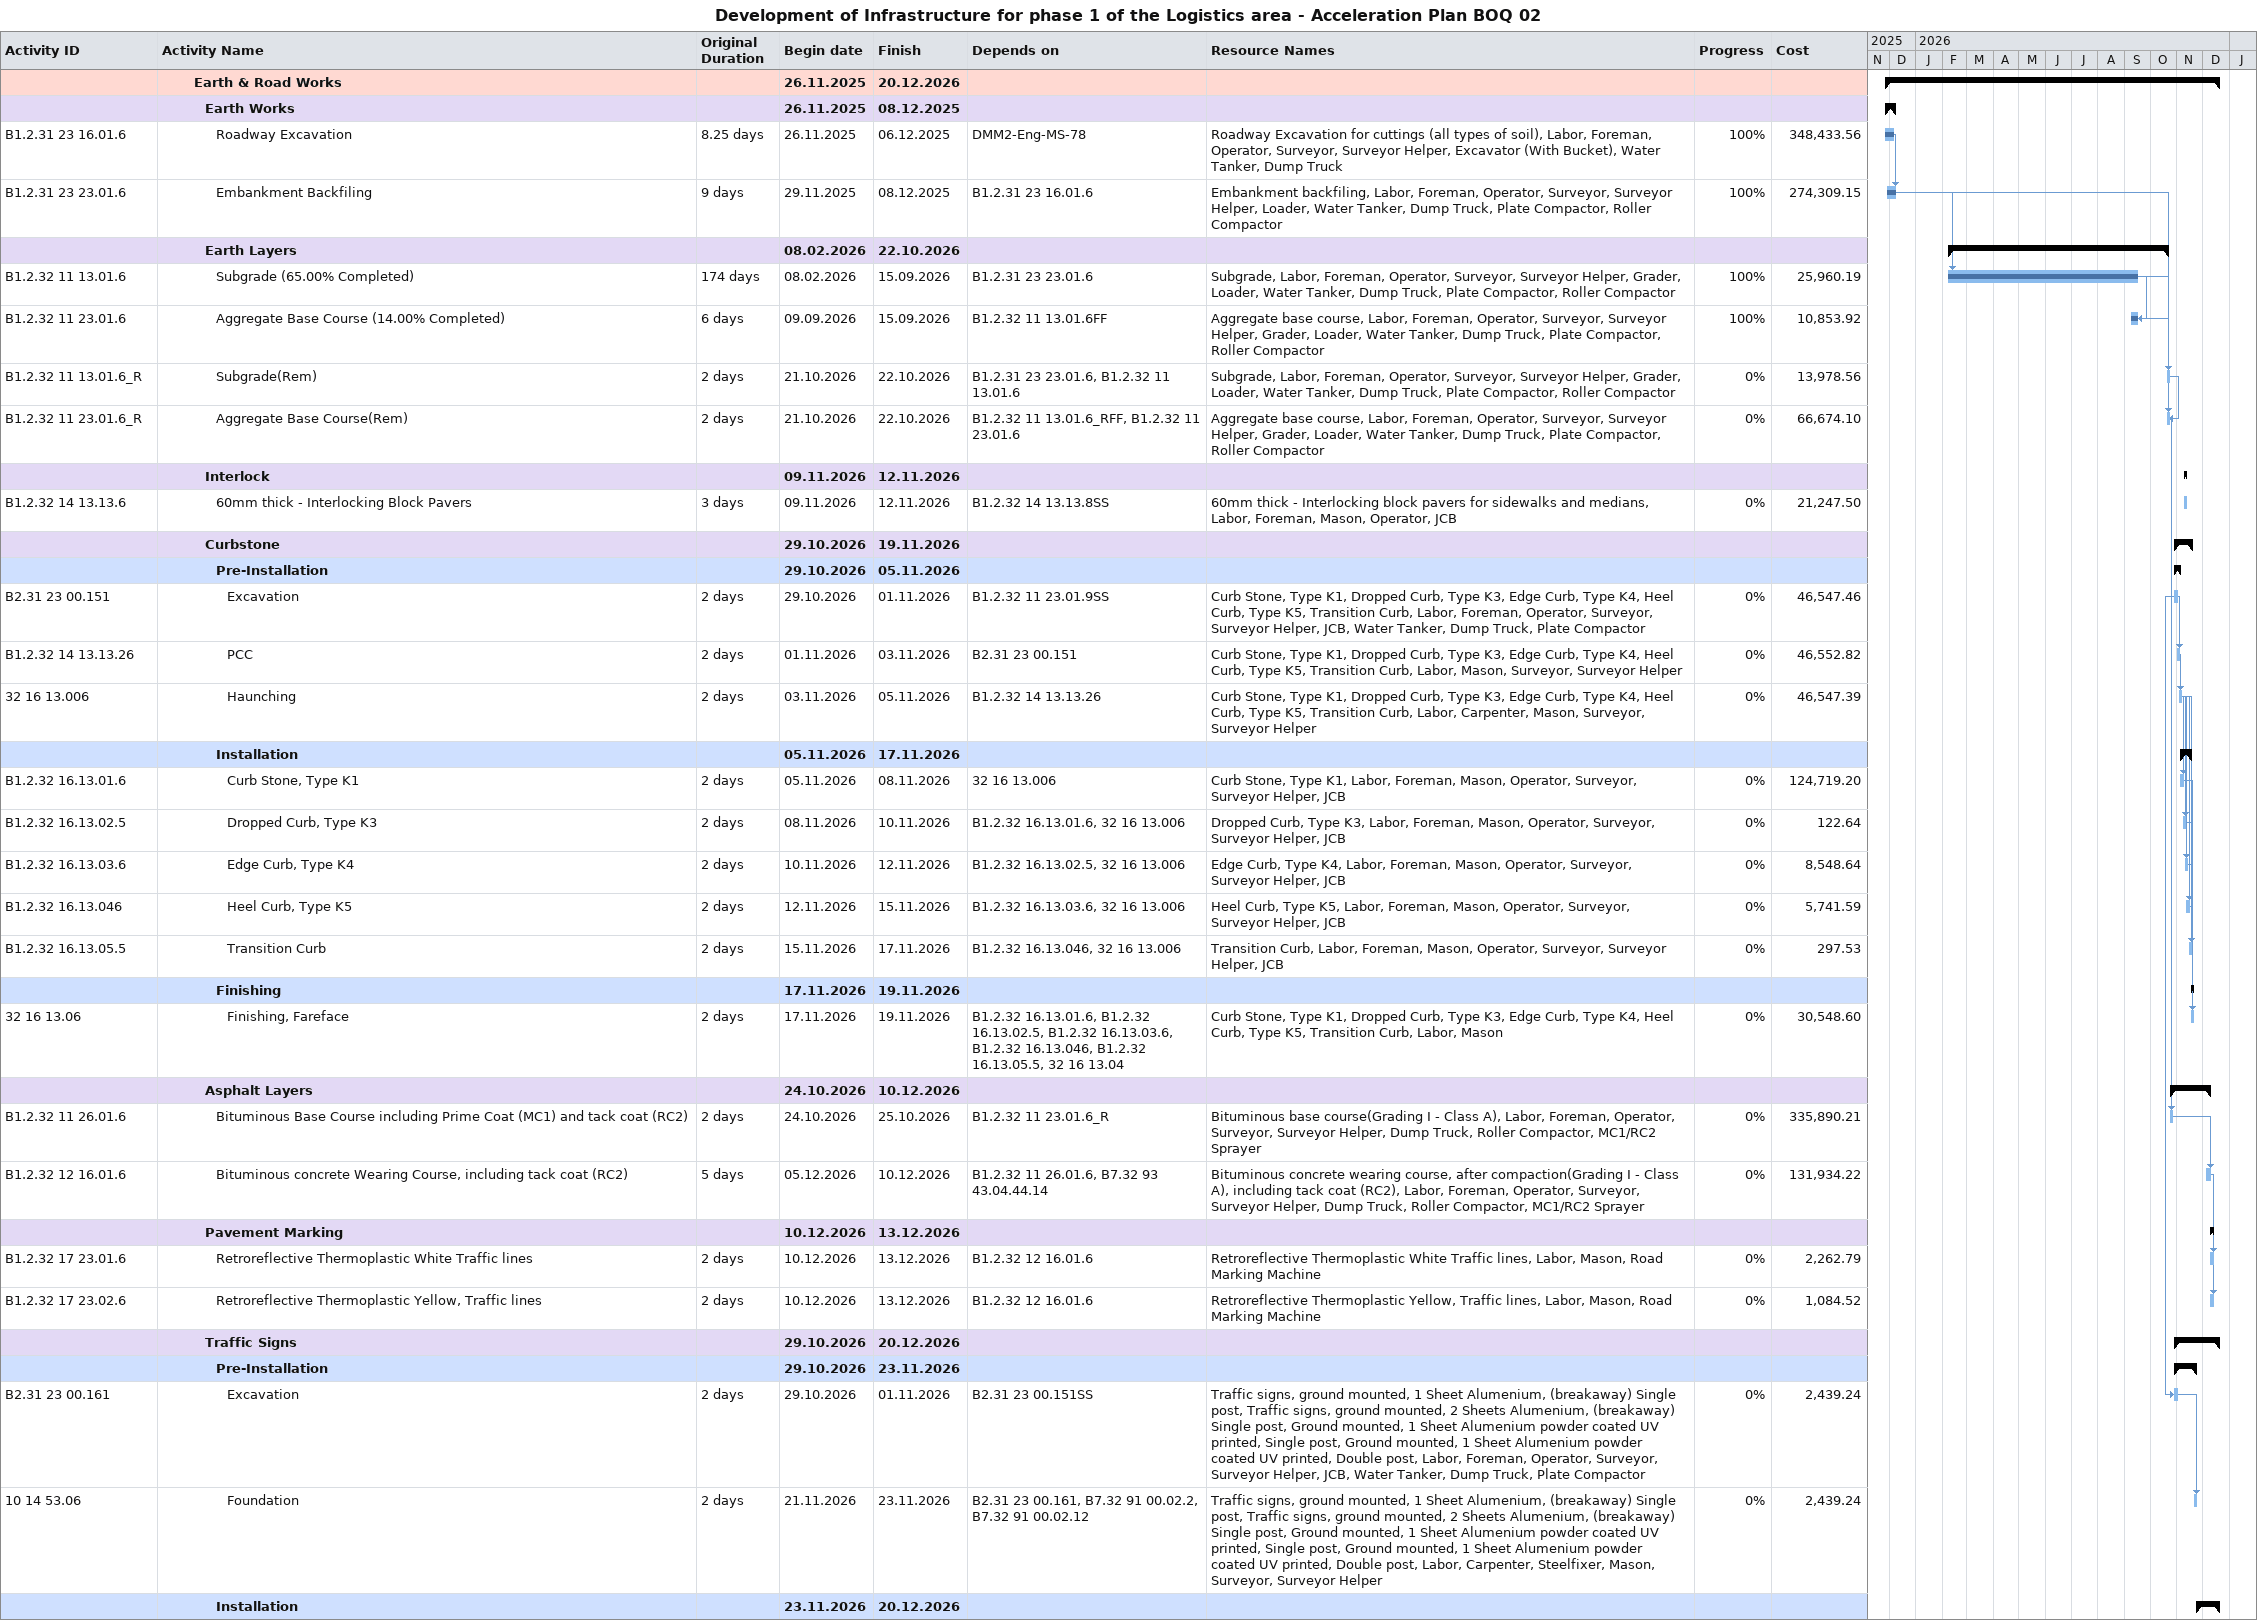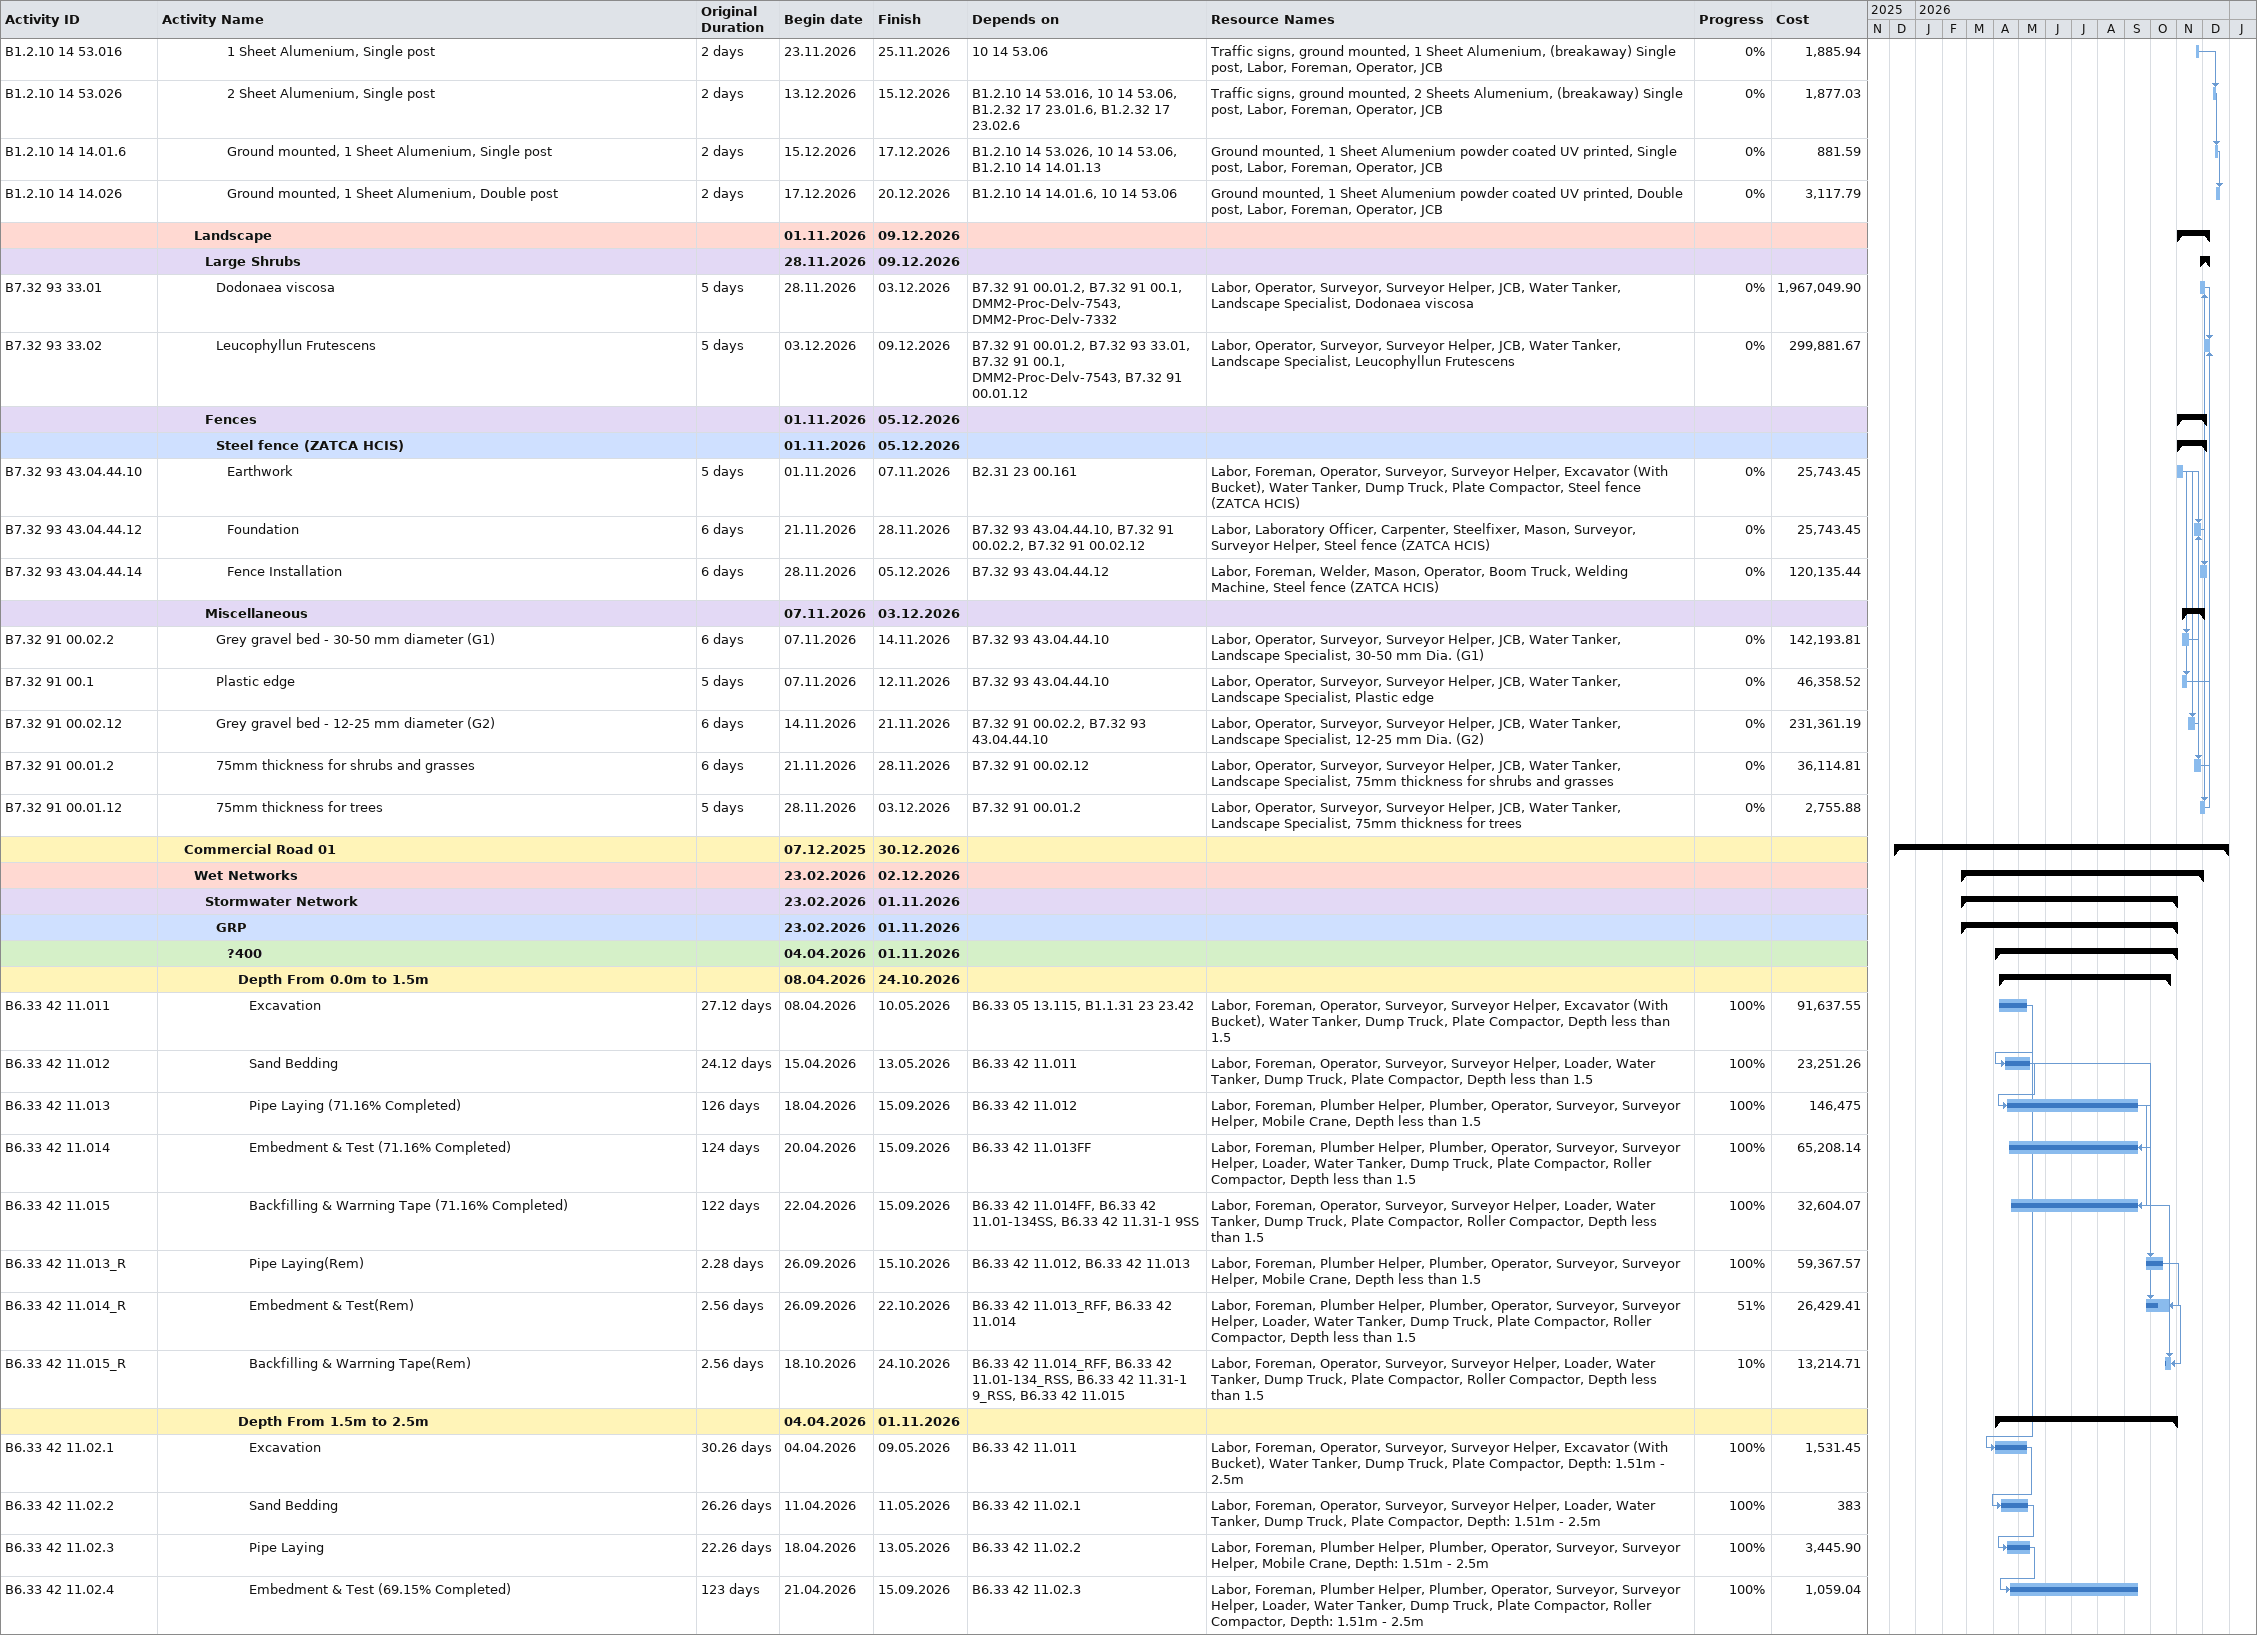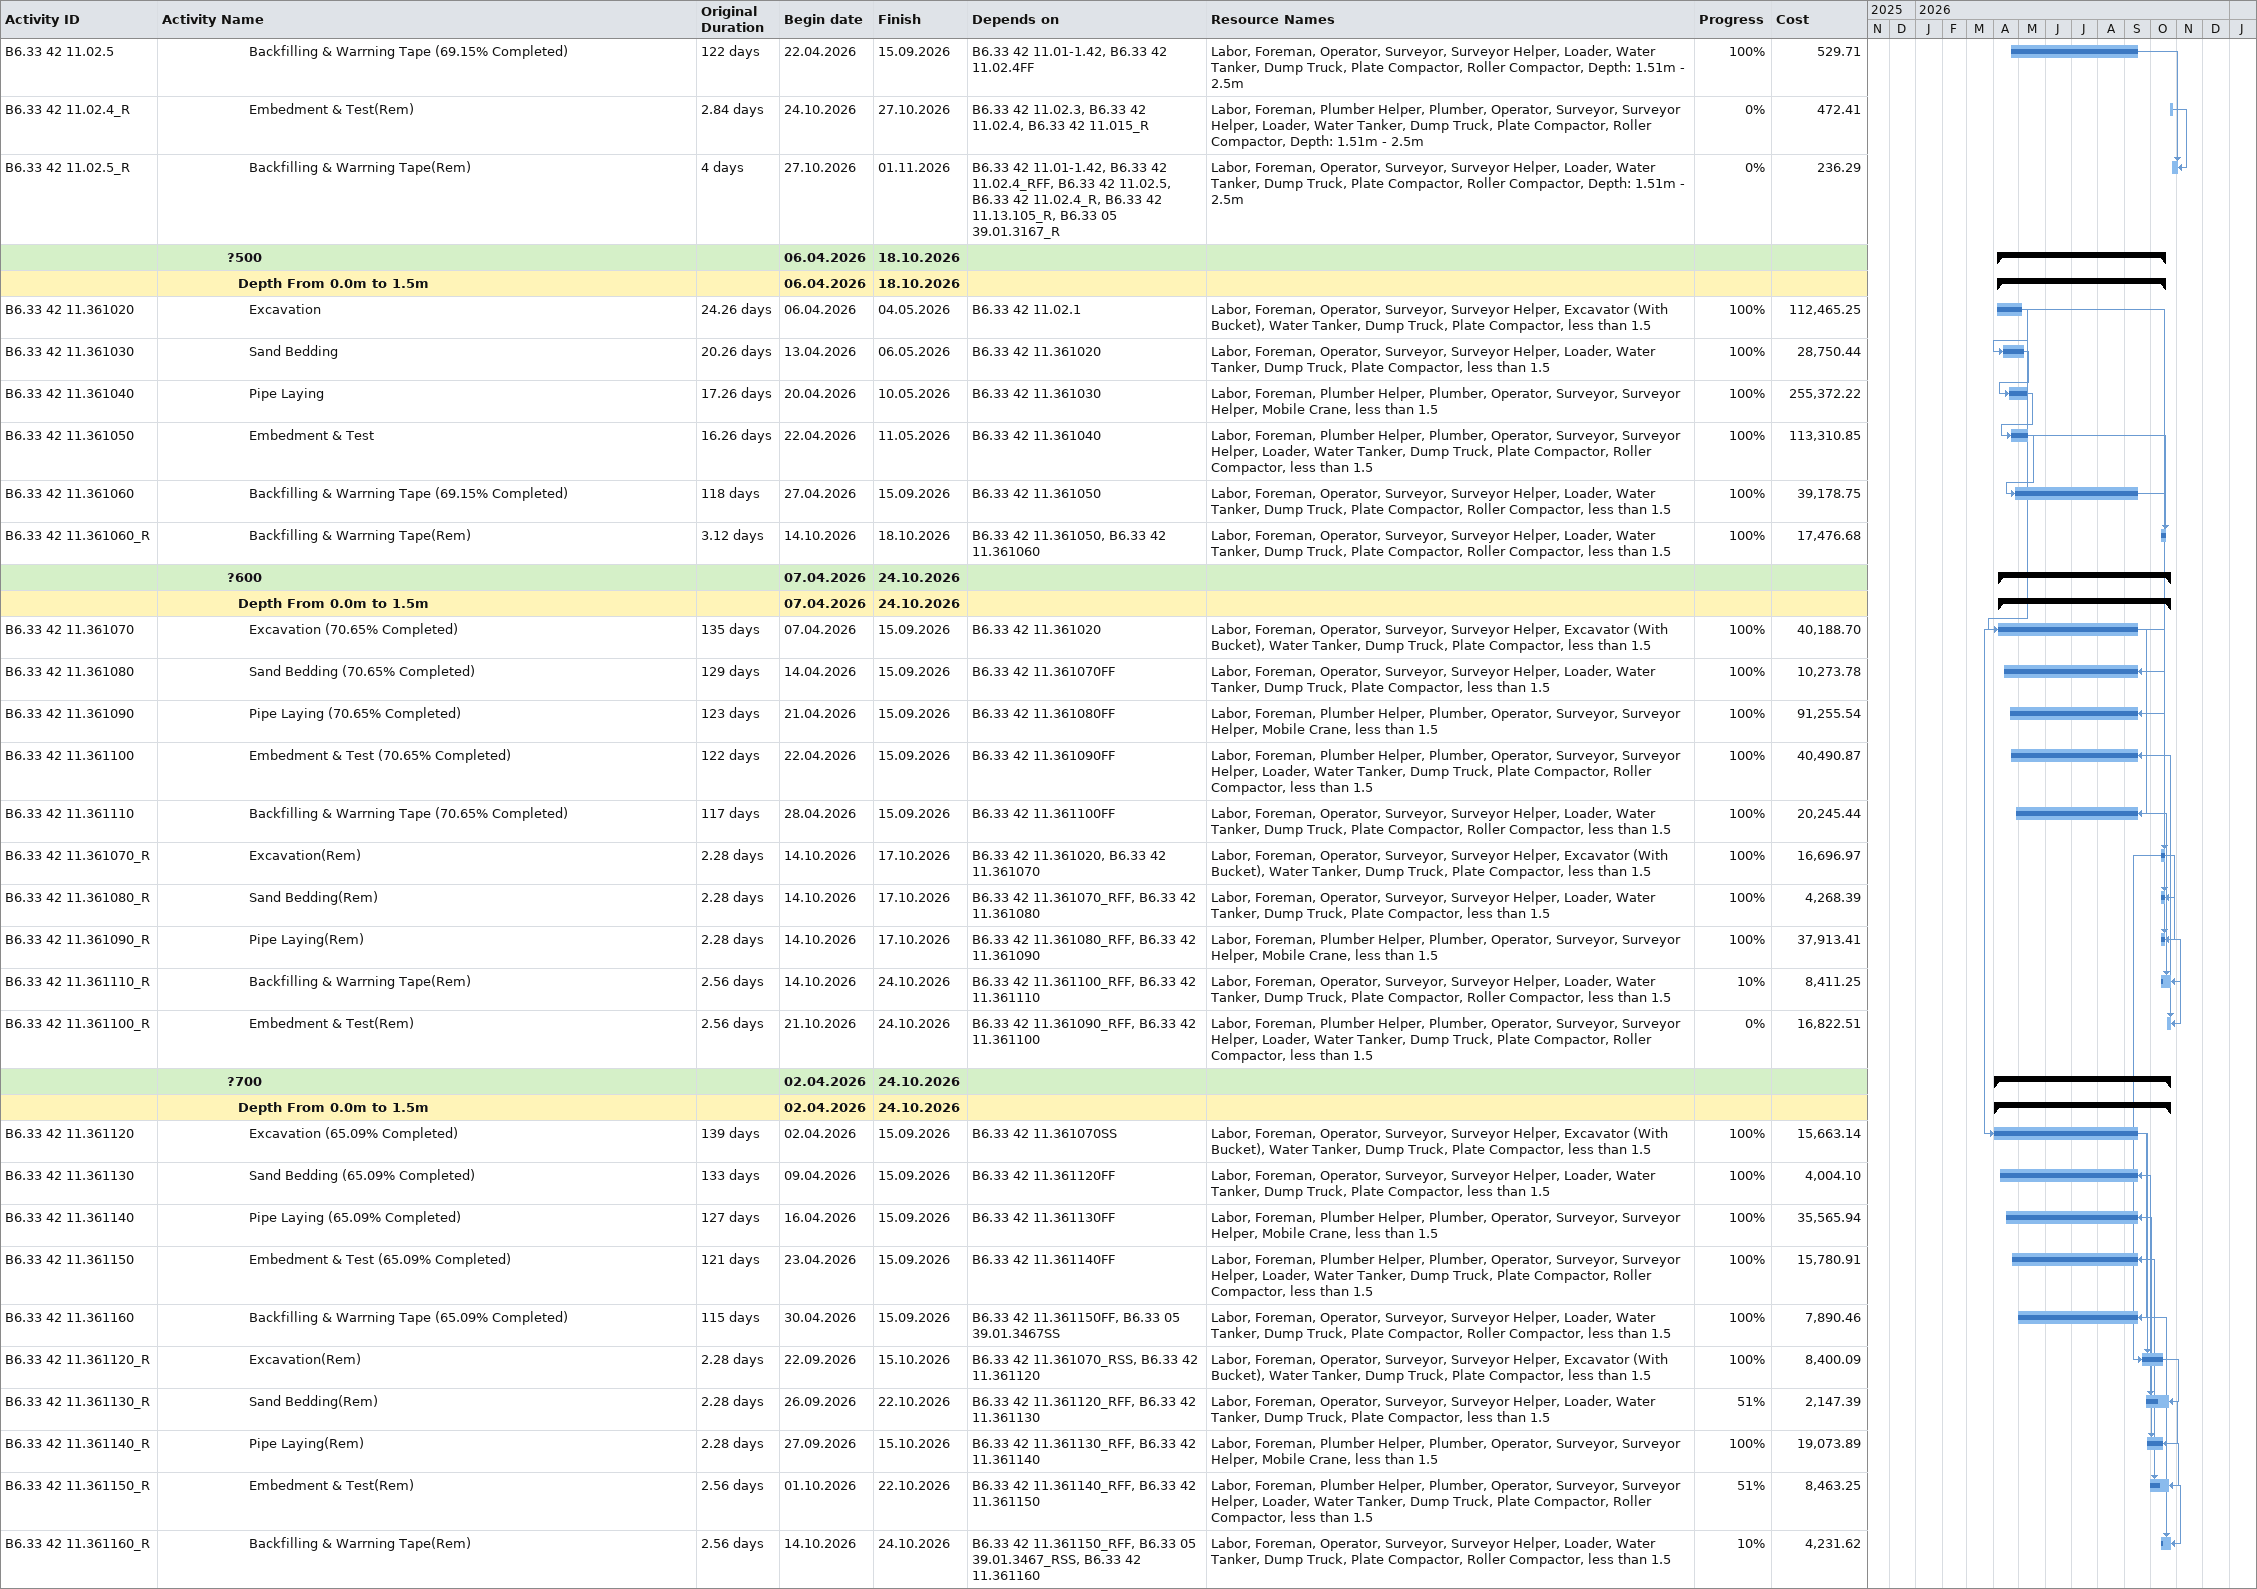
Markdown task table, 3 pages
Development of Infrastructure for phase 1 of the Logistics area - Acceleration Plan BOQ 02

| ID | Level | Task | Original duration | Start | Finish | Predecessors | Resources | % complete | Cost |
|---|---|---|---|---|---|---|---|---|---|
|  | 4 | **Earth & Road Works** |  | 2025-11-26 | 2026-12-20 |  |  |  |  |
|  | 5 | **Earth Works** |  | 2025-11-26 | 2025-12-08 |  |  |  |  |
| B1.2.31 23 16.01.6 | 6 | Roadway Excavation | 8.25d | 2025-11-26 | 2025-12-06 | DMM2-Eng-MS-78 | Roadway Excavation for cuttings (all types of soil), Labor, Foreman, Operator, Surveyor, Surveyor Helper, Excavator (With Bucket), Water Tanker, Dump Truck | 100 | 348433.56 |
| B1.2.31 23 23.01.6 | 6 | Embankment Backfiling | 9d | 2025-11-29 | 2025-12-08 | B1.2.31 23 16.01.6 | Embankment backfiling, Labor, Foreman, Operator, Surveyor, Surveyor Helper, Loader, Water Tanker, Dump Truck, Plate Compactor, Roller Compactor | 100 | 274309.15 |
|  | 5 | **Earth Layers** |  | 2026-02-08 | 2026-10-22 |  |  |  |  |
| B1.2.32 11 13.01.6 | 6 | Subgrade (65.00% Completed) | 174d | 2026-02-08 | 2026-09-15 | B1.2.31 23 23.01.6 | Subgrade, Labor, Foreman, Operator, Surveyor, Surveyor Helper, Grader, Loader, Water Tanker, Dump Truck, Plate Compactor, Roller Compactor | 100 | 25960.19 |
| B1.2.32 11 23.01.6 | 6 | Aggregate Base Course (14.00% Completed) | 6d | 2026-09-09 | 2026-09-15 | B1.2.32 11 13.01.6FF | Aggregate base course, Labor, Foreman, Operator, Surveyor, Surveyor Helper, Grader, Loader, Water Tanker, Dump Truck, Plate Compactor, Roller Compactor | 100 | 10853.92 |
| B1.2.32 11 13.01.6_R | 6 | Subgrade(Rem) | 2d | 2026-10-21 | 2026-10-22 | B1.2.31 23 23.01.6, B1.2.32 11 13.01.6 | Subgrade, Labor, Foreman, Operator, Surveyor, Surveyor Helper, Grader, Loader, Water Tanker, Dump Truck, Plate Compactor, Roller Compactor | 0 | 13978.56 |
| B1.2.32 11 23.01.6_R | 6 | Aggregate Base Course(Rem) | 2d | 2026-10-21 | 2026-10-22 | B1.2.32 11 13.01.6_RFF, B1.2.32 11 23.01.6 | Aggregate base course, Labor, Foreman, Operator, Surveyor, Surveyor Helper, Grader, Loader, Water Tanker, Dump Truck, Plate Compactor, Roller Compactor | 0 | 66674.10 |
|  | 5 | **Interlock** |  | 2026-11-09 | 2026-11-12 |  |  |  |  |
| B1.2.32 14 13.13.6 | 6 | 60mm thick - Interlocking Block Pavers | 3d | 2026-11-09 | 2026-11-12 | B1.2.32 14 13.13.8SS | 60mm thick - Interlocking block pavers for sidewalks and medians, Labor, Foreman, Mason, Operator, JCB | 0 | 21247.50 |
|  | 5 | **Curbstone** |  | 2026-10-29 | 2026-11-19 |  |  |  |  |
|  | 6 | **Pre-Installation** |  | 2026-10-29 | 2026-11-05 |  |  |  |  |
| B2.31 23 00.151 | 7 | Excavation | 2d | 2026-10-29 | 2026-11-01 | B1.2.32 11 23.01.9SS | Curb Stone, Type K1, Dropped Curb, Type K3, Edge Curb, Type K4, Heel Curb, Type K5, Transition Curb, Labor, Foreman, Operator, Surveyor, Surveyor Helper, JCB, Water Tanker, Dump Truck, Plate Compactor | 0 | 46547.46 |
| B1.2.32 14 13.13.26 | 7 | PCC | 2d | 2026-11-01 | 2026-11-03 | B2.31 23 00.151 | Curb Stone, Type K1, Dropped Curb, Type K3, Edge Curb, Type K4, Heel Curb, Type K5, Transition Curb, Labor, Mason, Surveyor, Surveyor Helper | 0 | 46552.82 |
| 32 16 13.006 | 7 | Haunching | 2d | 2026-11-03 | 2026-11-05 | B1.2.32 14 13.13.26 | Curb Stone, Type K1, Dropped Curb, Type K3, Edge Curb, Type K4, Heel Curb, Type K5, Transition Curb, Labor, Carpenter, Mason, Surveyor, Surveyor Helper | 0 | 46547.39 |
|  | 6 | **Installation** |  | 2026-11-05 | 2026-11-17 |  |  |  |  |
| B1.2.32 16.13.01.6 | 7 | Curb Stone, Type K1 | 2d | 2026-11-05 | 2026-11-08 | 32 16 13.006 | Curb Stone, Type K1, Labor, Foreman, Mason, Operator, Surveyor, Surveyor Helper, JCB | 0 | 124719.20 |
| B1.2.32 16.13.02.5 | 7 | Dropped Curb, Type K3 | 2d | 2026-11-08 | 2026-11-10 | B1.2.32 16.13.01.6, 32 16 13.006 | Dropped Curb, Type K3, Labor, Foreman, Mason, Operator, Surveyor, Surveyor Helper, JCB | 0 | 122.64 |
| B1.2.32 16.13.03.6 | 7 | Edge Curb, Type K4 | 2d | 2026-11-10 | 2026-11-12 | B1.2.32 16.13.02.5, 32 16 13.006 | Edge Curb, Type K4, Labor, Foreman, Mason, Operator, Surveyor, Surveyor Helper, JCB | 0 | 8548.64 |
| B1.2.32 16.13.046 | 7 | Heel Curb, Type K5 | 2d | 2026-11-12 | 2026-11-15 | B1.2.32 16.13.03.6, 32 16 13.006 | Heel Curb, Type K5, Labor, Foreman, Mason, Operator, Surveyor, Surveyor Helper, JCB | 0 | 5741.59 |
| B1.2.32 16.13.05.5 | 7 | Transition Curb | 2d | 2026-11-15 | 2026-11-17 | B1.2.32 16.13.046, 32 16 13.006 | Transition Curb, Labor, Foreman, Mason, Operator, Surveyor, Surveyor Helper, JCB | 0 | 297.53 |
|  | 6 | **Finishing** |  | 2026-11-17 | 2026-11-19 |  |  |  |  |
| 32 16 13.06 | 7 | Finishing, Fareface | 2d | 2026-11-17 | 2026-11-19 | B1.2.32 16.13.01.6, B1.2.32 16.13.02.5, B1.2.32 16.13.03.6, B1.2.32 16.13.046, B1.2.32 16.13.05.5, 32 16 13.04 | Curb Stone, Type K1, Dropped Curb, Type K3, Edge Curb, Type K4, Heel Curb, Type K5, Transition Curb, Labor, Mason | 0 | 30548.60 |
|  | 5 | **Asphalt Layers** |  | 2026-10-24 | 2026-12-10 |  |  |  |  |
| B1.2.32 11 26.01.6 | 6 | Bituminous Base Course including Prime Coat (MC1) and tack coat (RC2) | 2d | 2026-10-24 | 2026-10-25 | B1.2.32 11 23.01.6_R | Bituminous base course(Grading I - Class A), Labor, Foreman, Operator, Surveyor, Surveyor Helper, Dump Truck, Roller Compactor, MC1/RC2 Sprayer | 0 | 335890.21 |
| B1.2.32 12 16.01.6 | 6 | Bituminous concrete Wearing Course, including tack coat (RC2) | 5d | 2026-12-05 | 2026-12-10 | B1.2.32 11 26.01.6, B7.32 93 43.04.44.14 | Bituminous concrete wearing course, after compaction(Grading I - Class A), including tack coat (RC2), Labor, Foreman, Operator, Surveyor, Surveyor Helper, Dump Truck, Roller Compactor, MC1/RC2 Sprayer | 0 | 131934.22 |
|  | 5 | **Pavement Marking** |  | 2026-12-10 | 2026-12-13 |  |  |  |  |
| B1.2.32 17 23.01.6 | 6 | Retroreflective Thermoplastic White Traffic lines | 2d | 2026-12-10 | 2026-12-13 | B1.2.32 12 16.01.6 | Retroreflective Thermoplastic White Traffic lines, Labor, Mason, Road Marking Machine | 0 | 2262.79 |
| B1.2.32 17 23.02.6 | 6 | Retroreflective Thermoplastic Yellow, Traffic lines | 2d | 2026-12-10 | 2026-12-13 | B1.2.32 12 16.01.6 | Retroreflective Thermoplastic Yellow, Traffic lines, Labor, Mason, Road Marking Machine | 0 | 1084.52 |
|  | 5 | **Traffic Signs** |  | 2026-10-29 | 2026-12-20 |  |  |  |  |
|  | 6 | **Pre-Installation** |  | 2026-10-29 | 2026-11-23 |  |  |  |  |
| B2.31 23 00.161 | 7 | Excavation | 2d | 2026-10-29 | 2026-11-01 | B2.31 23 00.151SS | Traffic signs, ground mounted, 1 Sheet Alumenium, (breakaway) Single post, Traffic signs, ground mounted, 2 Sheets Alumenium, (breakaway) Single post, Ground mounted, 1 Sheet Alumenium powder coated UV printed, Single post, Ground mounted, 1 Sheet Alumenium powder coated UV printed, Double post, Labor, Foreman, Operator, Surveyor, Surveyor Helper, JCB, Water Tanker, Dump Truck, Plate Compactor | 0 | 2439.24 |
| 10 14 53.06 | 7 | Foundation | 2d | 2026-11-21 | 2026-11-23 | B2.31 23 00.161, B7.32 91 00.02.2, B7.32 91 00.02.12 | Traffic signs, ground mounted, 1 Sheet Alumenium, (breakaway) Single post, Traffic signs, ground mounted, 2 Sheets Alumenium, (breakaway) Single post, Ground mounted, 1 Sheet Alumenium powder coated UV printed, Single post, Ground mounted, 1 Sheet Alumenium powder coated UV printed, Double post, Labor, Carpenter, Steelfixer, Mason, Surveyor, Surveyor Helper | 0 | 2439.24 |
|  | 6 | **Installation** |  | 2026-11-23 | 2026-12-20 |  |  |  |  |
| B1.2.10 14 53.016 | 7 | 1 Sheet Alumenium, Single post | 2d | 2026-11-23 | 2026-11-25 | 10 14 53.06 | Traffic signs, ground mounted, 1 Sheet Alumenium, (breakaway) Single post, Labor, Foreman, Operator, JCB | 0 | 1885.94 |
| B1.2.10 14 53.026 | 7 | 2 Sheet Alumenium, Single post | 2d | 2026-12-13 | 2026-12-15 | B1.2.10 14 53.016, 10 14 53.06, B1.2.32 17 23.01.6, B1.2.32 17 23.02.6 | Traffic signs, ground mounted, 2 Sheets Alumenium, (breakaway) Single post, Labor, Foreman, Operator, JCB | 0 | 1877.03 |
| B1.2.10 14 14.01.6 | 7 | Ground mounted, 1 Sheet Alumenium, Single post | 2d | 2026-12-15 | 2026-12-17 | B1.2.10 14 53.026, 10 14 53.06, B1.2.10 14 14.01.13 | Ground mounted, 1 Sheet Alumenium powder coated UV printed, Single post, Labor, Foreman, Operator, JCB | 0 | 881.59 |
| B1.2.10 14 14.026 | 7 | Ground mounted, 1 Sheet Alumenium, Double post | 2d | 2026-12-17 | 2026-12-20 | B1.2.10 14 14.01.6, 10 14 53.06 | Ground mounted, 1 Sheet Alumenium powder coated UV printed, Double post, Labor, Foreman, Operator, JCB | 0 | 3117.79 |
|  | 4 | **Landscape** |  | 2026-11-01 | 2026-12-09 |  |  |  |  |
|  | 5 | **Large Shrubs** |  | 2026-11-28 | 2026-12-09 |  |  |  |  |
| B7.32 93 33.01 | 6 | Dodonaea viscosa | 5d | 2026-11-28 | 2026-12-03 | B7.32 91 00.01.2, B7.32 91 00.1, DMM2-Proc-Delv-7543, DMM2-Proc-Delv-7332 | Labor, Operator, Surveyor, Surveyor Helper, JCB, Water Tanker, Landscape Specialist, Dodonaea viscosa | 0 | 1967049.90 |
| B7.32 93 33.02 | 6 | Leucophyllun Frutescens | 5d | 2026-12-03 | 2026-12-09 | B7.32 91 00.01.2, B7.32 93 33.01, B7.32 91 00.1, DMM2-Proc-Delv-7543, B7.32 91 00.01.12 | Labor, Operator, Surveyor, Surveyor Helper, JCB, Water Tanker, Landscape Specialist, Leucophyllun Frutescens | 0 | 299881.67 |
|  | 5 | **Fences** |  | 2026-11-01 | 2026-12-05 |  |  |  |  |
|  | 6 | **Steel fence (ZATCA HCIS)** |  | 2026-11-01 | 2026-12-05 |  |  |  |  |
| B7.32 93 43.04.44.10 | 7 | Earthwork | 5d | 2026-11-01 | 2026-11-07 | B2.31 23 00.161 | Labor, Foreman, Operator, Surveyor, Surveyor Helper, Excavator (With Bucket), Water Tanker, Dump Truck, Plate Compactor, Steel fence (ZATCA HCIS) | 0 | 25743.45 |
| B7.32 93 43.04.44.12 | 7 | Foundation | 6d | 2026-11-21 | 2026-11-28 | B7.32 93 43.04.44.10, B7.32 91 00.02.2, B7.32 91 00.02.12 | Labor, Laboratory Officer, Carpenter, Steelfixer, Mason, Surveyor, Surveyor Helper, Steel fence (ZATCA HCIS) | 0 | 25743.45 |
| B7.32 93 43.04.44.14 | 7 | Fence Installation | 6d | 2026-11-28 | 2026-12-05 | B7.32 93 43.04.44.12 | Labor, Foreman, Welder, Mason, Operator, Boom Truck, Welding Machine, Steel fence (ZATCA HCIS) | 0 | 120135.44 |
|  | 5 | **Miscellaneous** |  | 2026-11-07 | 2026-12-03 |  |  |  |  |
| B7.32 91 00.02.2 | 6 | Grey gravel bed - 30-50 mm diameter (G1) | 6d | 2026-11-07 | 2026-11-14 | B7.32 93 43.04.44.10 | Labor, Operator, Surveyor, Surveyor Helper, JCB, Water Tanker, Landscape Specialist, 30-50 mm Dia. (G1) | 0 | 142193.81 |
| B7.32 91 00.1 | 6 | Plastic edge | 5d | 2026-11-07 | 2026-11-12 | B7.32 93 43.04.44.10 | Labor, Operator, Surveyor, Surveyor Helper, JCB, Water Tanker, Landscape Specialist, Plastic edge | 0 | 46358.52 |
| B7.32 91 00.02.12 | 6 | Grey gravel bed - 12-25 mm diameter (G2) | 6d | 2026-11-14 | 2026-11-21 | B7.32 91 00.02.2, B7.32 93 43.04.44.10 | Labor, Operator, Surveyor, Surveyor Helper, JCB, Water Tanker, Landscape Specialist, 12-25 mm Dia. (G2) | 0 | 231361.19 |
| B7.32 91 00.01.2 | 6 | 75mm thickness for shrubs and grasses | 6d | 2026-11-21 | 2026-11-28 | B7.32 91 00.02.12 | Labor, Operator, Surveyor, Surveyor Helper, JCB, Water Tanker, Landscape Specialist, 75mm thickness for shrubs and grasses | 0 | 36114.81 |
| B7.32 91 00.01.12 | 6 | 75mm thickness for trees | 5d | 2026-11-28 | 2026-12-03 | B7.32 91 00.01.2 | Labor, Operator, Surveyor, Surveyor Helper, JCB, Water Tanker, Landscape Specialist, 75mm thickness for trees | 0 | 2755.88 |
|  | 3 | **Commercial Road 01** |  | 2025-12-07 | 2026-12-30 |  |  |  |  |
|  | 4 | **Wet Networks** |  | 2026-02-23 | 2026-12-02 |  |  |  |  |
|  | 5 | **Stormwater Network** |  | 2026-02-23 | 2026-11-01 |  |  |  |  |
|  | 6 | **GRP** |  | 2026-02-23 | 2026-11-01 |  |  |  |  |
|  | 7 | **?400** |  | 2026-04-04 | 2026-11-01 |  |  |  |  |
|  | 8 | **Depth From 0.0m to 1.5m** |  | 2026-04-08 | 2026-10-24 |  |  |  |  |
| B6.33 42 11.011 | 9 | Excavation | 27.12d | 2026-04-08 | 2026-05-10 | B6.33 05 13.115, B1.1.31 23 23.42 | Labor, Foreman, Operator, Surveyor, Surveyor Helper, Excavator (With Bucket), Water Tanker, Dump Truck, Plate Compactor, Depth less than 1.5 | 100 | 91637.55 |
| B6.33 42 11.012 | 9 | Sand Bedding | 24.12d | 2026-04-15 | 2026-05-13 | B6.33 42 11.011 | Labor, Foreman, Operator, Surveyor, Surveyor Helper, Loader, Water Tanker, Dump Truck, Plate Compactor, Depth less than 1.5 | 100 | 23251.26 |
| B6.33 42 11.013 | 9 | Pipe Laying (71.16% Completed) | 126d | 2026-04-18 | 2026-09-15 | B6.33 42 11.012 | Labor, Foreman, Plumber Helper, Plumber, Operator, Surveyor, Surveyor Helper, Mobile Crane, Depth less than 1.5 | 100 | 146475 |
| B6.33 42 11.014 | 9 | Embedment & Test (71.16% Completed) | 124d | 2026-04-20 | 2026-09-15 | B6.33 42 11.013FF | Labor, Foreman, Plumber Helper, Plumber, Operator, Surveyor, Surveyor Helper, Loader, Water Tanker, Dump Truck, Plate Compactor, Roller Compactor, Depth less than 1.5 | 100 | 65208.14 |
| B6.33 42 11.015 | 9 | Backfilling & Warrning Tape (71.16% Completed) | 122d | 2026-04-22 | 2026-09-15 | B6.33 42 11.014FF, B6.33 42 11.01-134SS, B6.33 42 11.31-1 9SS | Labor, Foreman, Operator, Surveyor, Surveyor Helper, Loader, Water Tanker, Dump Truck, Plate Compactor, Roller Compactor, Depth less than 1.5 | 100 | 32604.07 |
| B6.33 42 11.013_R | 9 | Pipe Laying(Rem) | 2.28d | 2026-09-26 | 2026-10-15 | B6.33 42 11.012, B6.33 42 11.013 | Labor, Foreman, Plumber Helper, Plumber, Operator, Surveyor, Surveyor Helper, Mobile Crane, Depth less than 1.5 | 100 | 59367.57 |
| B6.33 42 11.014_R | 9 | Embedment & Test(Rem) | 2.56d | 2026-09-26 | 2026-10-22 | B6.33 42 11.013_RFF, B6.33 42 11.014 | Labor, Foreman, Plumber Helper, Plumber, Operator, Surveyor, Surveyor Helper, Loader, Water Tanker, Dump Truck, Plate Compactor, Roller Compactor, Depth less than 1.5 | 51 | 26429.41 |
| B6.33 42 11.015_R | 9 | Backfilling & Warrning Tape(Rem) | 2.56d | 2026-10-18 | 2026-10-24 | B6.33 42 11.014_RFF, B6.33 42 11.01-134_RSS, B6.33 42 11.31-1 9_RSS, B6.33 42 11.015 | Labor, Foreman, Operator, Surveyor, Surveyor Helper, Loader, Water Tanker, Dump Truck, Plate Compactor, Roller Compactor, Depth less than 1.5 | 10 | 13214.71 |
|  | 8 | **Depth From 1.5m to 2.5m** |  | 2026-04-04 | 2026-11-01 |  |  |  |  |
| B6.33 42 11.02.1 | 9 | Excavation | 30.26d | 2026-04-04 | 2026-05-09 | B6.33 42 11.011 | Labor, Foreman, Operator, Surveyor, Surveyor Helper, Excavator (With Bucket), Water Tanker, Dump Truck, Plate Compactor, Depth: 1.51m - 2.5m | 100 | 1531.45 |
| B6.33 42 11.02.2 | 9 | Sand Bedding | 26.26d | 2026-04-11 | 2026-05-11 | B6.33 42 11.02.1 | Labor, Foreman, Operator, Surveyor, Surveyor Helper, Loader, Water Tanker, Dump Truck, Plate Compactor, Depth: 1.51m - 2.5m | 100 | 383 |
| B6.33 42 11.02.3 | 9 | Pipe Laying | 22.26d | 2026-04-18 | 2026-05-13 | B6.33 42 11.02.2 | Labor, Foreman, Plumber Helper, Plumber, Operator, Surveyor, Surveyor Helper, Mobile Crane, Depth: 1.51m - 2.5m | 100 | 3445.90 |
| B6.33 42 11.02.4 | 9 | Embedment & Test (69.15% Completed) | 123d | 2026-04-21 | 2026-09-15 | B6.33 42 11.02.3 | Labor, Foreman, Plumber Helper, Plumber, Operator, Surveyor, Surveyor Helper, Loader, Water Tanker, Dump Truck, Plate Compactor, Roller Compactor, Depth: 1.51m - 2.5m | 100 | 1059.04 |
| B6.33 42 11.02.5 | 9 | Backfilling & Warrning Tape (69.15% Completed) | 122d | 2026-04-22 | 2026-09-15 | B6.33 42 11.01-1.42, B6.33 42 11.02.4FF | Labor, Foreman, Operator, Surveyor, Surveyor Helper, Loader, Water Tanker, Dump Truck, Plate Compactor, Roller Compactor, Depth: 1.51m - 2.5m | 100 | 529.71 |
| B6.33 42 11.02.4_R | 9 | Embedment & Test(Rem) | 2.84d | 2026-10-24 | 2026-10-27 | B6.33 42 11.02.3, B6.33 42 11.02.4, B6.33 42 11.015_R | Labor, Foreman, Plumber Helper, Plumber, Operator, Surveyor, Surveyor Helper, Loader, Water Tanker, Dump Truck, Plate Compactor, Roller Compactor, Depth: 1.51m - 2.5m | 0 | 472.41 |
| B6.33 42 11.02.5_R | 9 | Backfilling & Warrning Tape(Rem) | 4d | 2026-10-27 | 2026-11-01 | B6.33 42 11.01-1.42, B6.33 42 11.02.4_RFF, B6.33 42 11.02.5, B6.33 42 11.02.4_R, B6.33 42 11.13.105_R, B6.33 05 39.01.3167_R | Labor, Foreman, Operator, Surveyor, Surveyor Helper, Loader, Water Tanker, Dump Truck, Plate Compactor, Roller Compactor, Depth: 1.51m - 2.5m | 0 | 236.29 |
|  | 7 | **?500** |  | 2026-04-06 | 2026-10-18 |  |  |  |  |
|  | 8 | **Depth From 0.0m to 1.5m** |  | 2026-04-06 | 2026-10-18 |  |  |  |  |
| B6.33 42 11.361020 | 9 | Excavation | 24.26d | 2026-04-06 | 2026-05-04 | B6.33 42 11.02.1 | Labor, Foreman, Operator, Surveyor, Surveyor Helper, Excavator (With Bucket), Water Tanker, Dump Truck, Plate Compactor, less than 1.5 | 100 | 112465.25 |
| B6.33 42 11.361030 | 9 | Sand Bedding | 20.26d | 2026-04-13 | 2026-05-06 | B6.33 42 11.361020 | Labor, Foreman, Operator, Surveyor, Surveyor Helper, Loader, Water Tanker, Dump Truck, Plate Compactor, less than 1.5 | 100 | 28750.44 |
| B6.33 42 11.361040 | 9 | Pipe Laying | 17.26d | 2026-04-20 | 2026-05-10 | B6.33 42 11.361030 | Labor, Foreman, Plumber Helper, Plumber, Operator, Surveyor, Surveyor Helper, Mobile Crane, less than 1.5 | 100 | 255372.22 |
| B6.33 42 11.361050 | 9 | Embedment & Test | 16.26d | 2026-04-22 | 2026-05-11 | B6.33 42 11.361040 | Labor, Foreman, Plumber Helper, Plumber, Operator, Surveyor, Surveyor Helper, Loader, Water Tanker, Dump Truck, Plate Compactor, Roller Compactor, less than 1.5 | 100 | 113310.85 |
| B6.33 42 11.361060 | 9 | Backfilling & Warrning Tape (69.15% Completed) | 118d | 2026-04-27 | 2026-09-15 | B6.33 42 11.361050 | Labor, Foreman, Operator, Surveyor, Surveyor Helper, Loader, Water Tanker, Dump Truck, Plate Compactor, Roller Compactor, less than 1.5 | 100 | 39178.75 |
| B6.33 42 11.361060_R | 9 | Backfilling & Warrning Tape(Rem) | 3.12d | 2026-10-14 | 2026-10-18 | B6.33 42 11.361050, B6.33 42 11.361060 | Labor, Foreman, Operator, Surveyor, Surveyor Helper, Loader, Water Tanker, Dump Truck, Plate Compactor, Roller Compactor, less than 1.5 | 100 | 17476.68 |
|  | 7 | **?600** |  | 2026-04-07 | 2026-10-24 |  |  |  |  |
|  | 8 | **Depth From 0.0m to 1.5m** |  | 2026-04-07 | 2026-10-24 |  |  |  |  |
| B6.33 42 11.361070 | 9 | Excavation (70.65% Completed) | 135d | 2026-04-07 | 2026-09-15 | B6.33 42 11.361020 | Labor, Foreman, Operator, Surveyor, Surveyor Helper, Excavator (With Bucket), Water Tanker, Dump Truck, Plate Compactor, less than 1.5 | 100 | 40188.70 |
| B6.33 42 11.361080 | 9 | Sand Bedding (70.65% Completed) | 129d | 2026-04-14 | 2026-09-15 | B6.33 42 11.361070FF | Labor, Foreman, Operator, Surveyor, Surveyor Helper, Loader, Water Tanker, Dump Truck, Plate Compactor, less than 1.5 | 100 | 10273.78 |
| B6.33 42 11.361090 | 9 | Pipe Laying (70.65% Completed) | 123d | 2026-04-21 | 2026-09-15 | B6.33 42 11.361080FF | Labor, Foreman, Plumber Helper, Plumber, Operator, Surveyor, Surveyor Helper, Mobile Crane, less than 1.5 | 100 | 91255.54 |
| B6.33 42 11.361100 | 9 | Embedment & Test (70.65% Completed) | 122d | 2026-04-22 | 2026-09-15 | B6.33 42 11.361090FF | Labor, Foreman, Plumber Helper, Plumber, Operator, Surveyor, Surveyor Helper, Loader, Water Tanker, Dump Truck, Plate Compactor, Roller Compactor, less than 1.5 | 100 | 40490.87 |
| B6.33 42 11.361110 | 9 | Backfilling & Warrning Tape (70.65% Completed) | 117d | 2026-04-28 | 2026-09-15 | B6.33 42 11.361100FF | Labor, Foreman, Operator, Surveyor, Surveyor Helper, Loader, Water Tanker, Dump Truck, Plate Compactor, Roller Compactor, less than 1.5 | 100 | 20245.44 |
| B6.33 42 11.361070_R | 9 | Excavation(Rem) | 2.28d | 2026-10-14 | 2026-10-17 | B6.33 42 11.361020, B6.33 42 11.361070 | Labor, Foreman, Operator, Surveyor, Surveyor Helper, Excavator (With Bucket), Water Tanker, Dump Truck, Plate Compactor, less than 1.5 | 100 | 16696.97 |
| B6.33 42 11.361080_R | 9 | Sand Bedding(Rem) | 2.28d | 2026-10-14 | 2026-10-17 | B6.33 42 11.361070_RFF, B6.33 42 11.361080 | Labor, Foreman, Operator, Surveyor, Surveyor Helper, Loader, Water Tanker, Dump Truck, Plate Compactor, less than 1.5 | 100 | 4268.39 |
| B6.33 42 11.361090_R | 9 | Pipe Laying(Rem) | 2.28d | 2026-10-14 | 2026-10-17 | B6.33 42 11.361080_RFF, B6.33 42 11.361090 | Labor, Foreman, Plumber Helper, Plumber, Operator, Surveyor, Surveyor Helper, Mobile Crane, less than 1.5 | 100 | 37913.41 |
| B6.33 42 11.361110_R | 9 | Backfilling & Warrning Tape(Rem) | 2.56d | 2026-10-14 | 2026-10-24 | B6.33 42 11.361100_RFF, B6.33 42 11.361110 | Labor, Foreman, Operator, Surveyor, Surveyor Helper, Loader, Water Tanker, Dump Truck, Plate Compactor, Roller Compactor, less than 1.5 | 10 | 8411.25 |
| B6.33 42 11.361100_R | 9 | Embedment & Test(Rem) | 2.56d | 2026-10-21 | 2026-10-24 | B6.33 42 11.361090_RFF, B6.33 42 11.361100 | Labor, Foreman, Plumber Helper, Plumber, Operator, Surveyor, Surveyor Helper, Loader, Water Tanker, Dump Truck, Plate Compactor, Roller Compactor, less than 1.5 | 0 | 16822.51 |
|  | 7 | **?700** |  | 2026-04-02 | 2026-10-24 |  |  |  |  |
|  | 8 | **Depth From 0.0m to 1.5m** |  | 2026-04-02 | 2026-10-24 |  |  |  |  |
| B6.33 42 11.361120 | 9 | Excavation (65.09% Completed) | 139d | 2026-04-02 | 2026-09-15 | B6.33 42 11.361070SS | Labor, Foreman, Operator, Surveyor, Surveyor Helper, Excavator (With Bucket), Water Tanker, Dump Truck, Plate Compactor, less than 1.5 | 100 | 15663.14 |
| B6.33 42 11.361130 | 9 | Sand Bedding (65.09% Completed) | 133d | 2026-04-09 | 2026-09-15 | B6.33 42 11.361120FF | Labor, Foreman, Operator, Surveyor, Surveyor Helper, Loader, Water Tanker, Dump Truck, Plate Compactor, less than 1.5 | 100 | 4004.10 |
| B6.33 42 11.361140 | 9 | Pipe Laying (65.09% Completed) | 127d | 2026-04-16 | 2026-09-15 | B6.33 42 11.361130FF | Labor, Foreman, Plumber Helper, Plumber, Operator, Surveyor, Surveyor Helper, Mobile Crane, less than 1.5 | 100 | 35565.94 |
| B6.33 42 11.361150 | 9 | Embedment & Test (65.09% Completed) | 121d | 2026-04-23 | 2026-09-15 | B6.33 42 11.361140FF | Labor, Foreman, Plumber Helper, Plumber, Operator, Surveyor, Surveyor Helper, Loader, Water Tanker, Dump Truck, Plate Compactor, Roller Compactor, less than 1.5 | 100 | 15780.91 |
| B6.33 42 11.361160 | 9 | Backfilling & Warrning Tape (65.09% Completed) | 115d | 2026-04-30 | 2026-09-15 | B6.33 42 11.361150FF, B6.33 05 39.01.3467SS | Labor, Foreman, Operator, Surveyor, Surveyor Helper, Loader, Water Tanker, Dump Truck, Plate Compactor, Roller Compactor, less than 1.5 | 100 | 7890.46 |
| B6.33 42 11.361120_R | 9 | Excavation(Rem) | 2.28d | 2026-09-22 | 2026-10-15 | B6.33 42 11.361070_RSS, B6.33 42 11.361120 | Labor, Foreman, Operator, Surveyor, Surveyor Helper, Excavator (With Bucket), Water Tanker, Dump Truck, Plate Compactor, less than 1.5 | 100 | 8400.09 |
| B6.33 42 11.361130_R | 9 | Sand Bedding(Rem) | 2.28d | 2026-09-26 | 2026-10-22 | B6.33 42 11.361120_RFF, B6.33 42 11.361130 | Labor, Foreman, Operator, Surveyor, Surveyor Helper, Loader, Water Tanker, Dump Truck, Plate Compactor, less than 1.5 | 51 | 2147.39 |
| B6.33 42 11.361140_R | 9 | Pipe Laying(Rem) | 2.28d | 2026-09-27 | 2026-10-15 | B6.33 42 11.361130_RFF, B6.33 42 11.361140 | Labor, Foreman, Plumber Helper, Plumber, Operator, Surveyor, Surveyor Helper, Mobile Crane, less than 1.5 | 100 | 19073.89 |
| B6.33 42 11.361150_R | 9 | Embedment & Test(Rem) | 2.56d | 2026-10-01 | 2026-10-22 | B6.33 42 11.361140_RFF, B6.33 42 11.361150 | Labor, Foreman, Plumber Helper, Plumber, Operator, Surveyor, Surveyor Helper, Loader, Water Tanker, Dump Truck, Plate Compactor, Roller Compactor, less than 1.5 | 51 | 8463.25 |
| B6.33 42 11.361160_R | 9 | Backfilling & Warrning Tape(Rem) | 2.56d | 2026-10-14 | 2026-10-24 | B6.33 42 11.361150_RFF, B6.33 05 39.01.3467_RSS, B6.33 42 11.361160 | Labor, Foreman, Operator, Surveyor, Surveyor Helper, Loader, Water Tanker, Dump Truck, Plate Compactor, Roller Compactor, less than 1.5 | 10 | 4231.62 |
